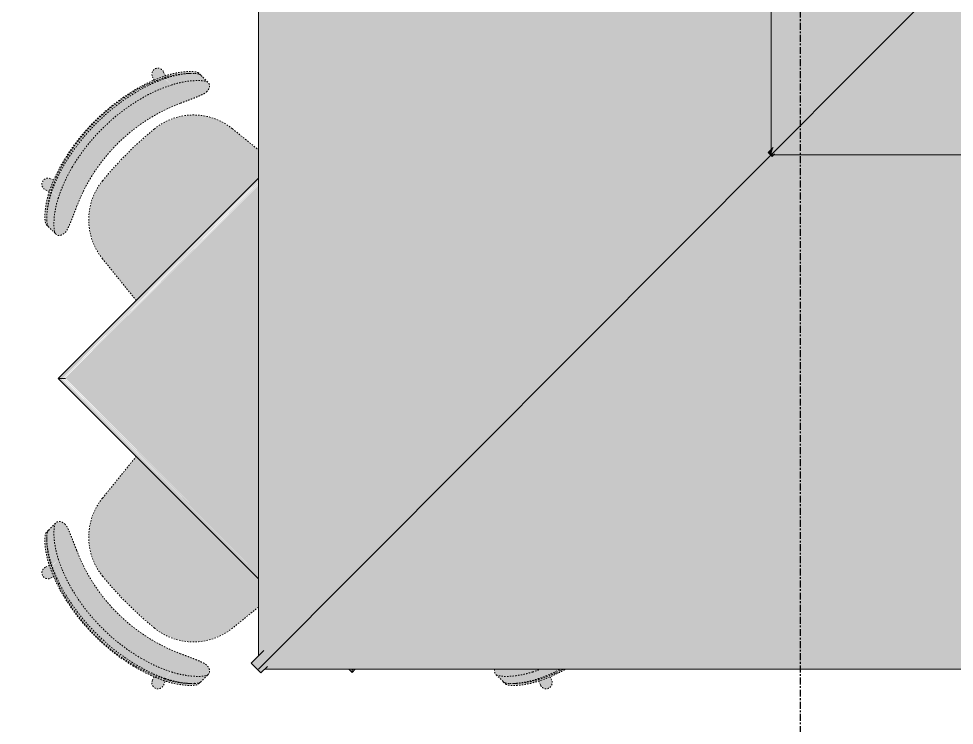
# Model space of a CAD drawing. Header units: inches. Extents: x 9391 to 11530, y 1186 to 2858.
# Drawn here: x 10222.2 to 10289.8, y 2362.8 to 2413.8 of the extents above; entities that cross this region are included whole.
import ezdxf

# ---------------------------------------------------------------- set-up
doc = ezdxf.new("R2010")
doc.units = ezdxf.units.IN
doc.header["$MEASUREMENT"] = 0
doc.linetypes.add('Dash 1_16_', pattern=[0.125, 0.0625, -0.0625])
doc.linetypes.add('Grid Line 1_2_', pattern=[0.875, 0.5, -0.125, 0.125, -0.125])
for name, color, linetype, lineweight in [('A-GENM', 5, 'Continuous', 9), ('G-IMPT', 8, 'Continuous', 9), ('I-FURN', 30, 'Continuous', 9), ('I-FURN-1', 9, 'Continuous', 9), ('I-FURN-2', 253, 'Dash 1_16_', 9), ('S-GRID-1', 1, 'Grid Line 1_2_', 30)]:
    doc.layers.add(name, color=color, linetype=linetype, lineweight=lineweight)

# ---------------------------------------------------------------- blocks, each defined once
blk = doc.blocks.new('Table-Coffee_SMARTBIM - SQ-V24-FLOOR PLAN - ROOF')
at = {"layer": 'I-FURN'}
for points in [[(-14.996, 14.996), (-14.928, 14.986), (-15, 15)], [(-14.922, 14.922), (-14.878, 14.878), (5.353, 14.908), (5.403, 14.957), (-14.957, 14.957)], [(-14.838, 14.838), (-14.794, 14.794), (5.283, 14.838), (5.323, 14.878), (-14.878, 14.878)], [(-14.794, -5.239), (-14.715, -5.161), (-14.755, 14.755), (-14.794, 14.755), (-14.794, -3.949)], [(-14.715, 14.715), (5.201, 14.755), (5.239, 14.794), (-14.755, 14.755)], [(-14.715, -5.161), (-14.63, -5.076), (-14.673, 14.673), (-14.715, 14.673), (-14.715, -4.028)], [(-14.63, 14.63), (5.118, 14.673), (5.161, 14.715), (-14.673, 14.673)], [(-14.63, -5.076), (5.076, 14.63), (-14.63, 14.63), (-14.63, -4.113)], [(-14.957, -14.957), (-14.757, -14.922), (-14.838, -14.878), (-14.878, -14.878), (-14.922, -14.922)]]:
    blk.add_hatch(color=256, dxfattribs=at).paths.add_polyline_path(points, flags=0)
h = blk.add_hatch(color=256, dxfattribs=at)
h.paths.add_polyline_path([(-14.957, -14.957), (-14.878, -14.878), (-14.878, -14.801), (-14.957, -14.721), (-14.957, -14.878)], flags=0)
h.paths.add_polyline_path([(-14.957, -5.403), (-14.878, -5.323), (-14.878, 14.878), (-14.957, 14.922), (-14.957, -3.786)], flags=0)
h = blk.add_hatch(color=256, dxfattribs=at)
h.paths.add_polyline_path([(-14.878, -14.878), (-14.839, -14.839), (-14.878, -14.801)], flags=0)
h.paths.add_polyline_path([(-14.878, -5.323), (-14.794, -5.239), (-14.838, 14.838), (-14.877, 14.838), (-14.878, -3.865)], flags=0)
h = blk.add_hatch(color=256, dxfattribs=at)
h.paths.add_polyline_path([(-15, -15), (-14.986, -14.928), (-15, -14.996)], flags=0)
h.paths.add_polyline_path([(-15, -5.446), (-14.986, -5.431), (-15, -3.743)], flags=0)
h = blk.add_hatch(color=256, dxfattribs=at)
h.paths.add_polyline_path([(-14.986, -14.986), (-14.957, -14.957), (-14.986, -14.957)], flags=0)
h.paths.add_polyline_path([(-14.986, -5.431), (-14.957, -5.403), (-14.986, -3.757)], flags=0)
for p, q in [((-15, 15), (-15, -5.446)), ((5.446, 15), (-15, 15)), ((-15, -14.678), (-15, -15)), ((-15, -15), (-14.678, -15))]:
    blk.add_line(p, q, dxfattribs=at)
for points in [[(-14.986, 14.986), (-14.99, 14.99), (-14.998, 14.998), (-15, 15), (-15, 15)], [(-14.957, 14.957), (-14.963, 14.963), (-14.974, 14.974), (-14.982, 14.982), (-14.986, 14.986)], [(-14.878, 14.878), (-14.894, 14.894), (-14.923, 14.923), (-14.947, 14.947), (-14.957, 14.957)], [(-14.794, 14.794), (-14.809, 14.809), (-14.838, 14.838), (-14.865, 14.865), (-14.878, 14.878)], [(-14.715, 14.715), (-14.729, 14.729), (-14.756, 14.756), (-14.781, 14.781), (-14.794, 14.794)], [(-14.63, 14.63), (-14.644, 14.644), (-14.673, 14.673), (-14.701, 14.701), (-14.715, 14.715)], [(-14.878, -14.878), (-14.865, -14.865), (-14.853, -14.853), (-14.839, -14.839)], [(-15, -15), (-15, -15), (-14.998, -14.998), (-14.99, -14.99), (-14.986, -14.986)], [(-14.986, -14.986), (-14.982, -14.982), (-14.974, -14.974), (-14.963, -14.963), (-14.957, -14.957)], [(-14.957, -14.957), (-14.947, -14.947), (-14.923, -14.923), (-14.894, -14.894), (-14.878, -14.878)]]:
    blk.add_open_spline(points, degree=3, dxfattribs=at)
blk = doc.blocks.new('HermanMiller_Collection_Deja-VuChair - OUTDOOR - CHAIR-V25-FLOOR PLAN - ROOF')
at = {"layer": 'I-FURN-1'}
for points in [[(-4.96, -7.617), (-4.879, -7.443), (-4.844, -7.198), (-4.903, -6.915), (-5.077, -6.444), (-6.066, -4.012), (-6.414, -2.698), (-6.613, -1.461), (-6.691, -0.325), (-6.656, 0.947), (-6.571, 1.814), (-6.218, 3.425), (-6.001, 4.166), (-5.15, 6.195), (-4.83, 7.019), (-4.815, 7.284), (-4.836, 7.443), (-4.916, 7.617), (-5.13, 7.737), (-5.27, 7.739), (-5.383, 7.697), (-5.862, 7.291), (-6.434, 6.597), (-6.939, 5.77), (-7.481, 4.51), (-7.713, 3.799), (-7.909, 2.998), (-8.096, 1.971), (-8.215, 0.756), (-8.229, -0.484), (-8.138, -1.705), (-7.996, -2.648), (-7.732, -3.798), (-7.391, -4.811), (-7.068, -5.555), (-6.724, -6.212), (-6.155, -7.008), (-5.611, -7.561), (-5.297, -7.747), (-5.195, -7.741), (-5.05, -7.689)], [(-7.66, 5.77), (-7.127, 6.638), (-6.497, 7.382), (-6.113, 7.705), (-6.087, 7.756), (-6.284, 7.713), (-6.424, 7.621), (-6.777, 7.295), (-7.316, 6.603), (-7.793, 5.77)], [(-6.939, 5.77), (-6.419, 6.62), (-5.862, 7.291), (-5.383, 7.697), (-5.324, 7.756), (-6.02, 7.74), (-6.209, 7.638), (-6.585, 7.295), (-7.124, 6.603), (-7.6, 5.77), (-6.97, 5.77)], [(-6.656, -7.256), (-7.159, -6.601), (-7.636, -5.751), (-8.156, -4.43), (-8.294, -3.972), (-8.518, -3.017), (-8.662, -2.229), (-8.801, -0.677), (-8.814, 0.271), (-8.715, 1.699), (-8.539, 2.841), (-8.276, 3.971), (-8.029, 4.731), (-7.727, 5.477), (-7.364, 6.219), (-6.819, 7.019), (-7.193, 6.541), (-7.66, 5.77), (-8.094, 4.796), (-8.358, 4.053), (-8.559, 3.336), (-8.788, 2.197), (-8.938, 0.724), (-8.949, -0.528), (-8.881, -1.526), (-8.731, -2.586), (-8.515, -3.588), (-8.118, -4.797), (-7.803, -5.526), (-7.427, -6.241), (-6.889, -6.994)], [(2.25, -7.039), (2.25, 5.446), (0.808, 6.887), (-1.603, 6.634), (-2.593, 6.414), (-3.507, 5.977), (-4.299, 5.344), (-4.928, 4.549), (-5.361, 3.633), (-5.578, 2.613), (-5.708, 0), (-5.571, -2.666), (-5.361, -3.633), (-4.928, -4.549), (-4.299, -5.344), (-3.494, -5.983), (-2.593, -6.414), (-1.577, -6.637), (0.225, -6.826)], [(-8.524, 3.497), (-8.094, 4.796), (-7.77, 5.534), (-7.66, 5.77), (-7.793, 5.77), (-8.221, 4.731), (-8.459, 4.004), (-8.6, 3.497)], [(-8.081, 5.108), (-7.758, 5.923), (-8.146, 6.052), (-8.466, 5.954), (-8.598, 5.77), (-8.587, 5.435), (-8.341, 5.206), (-8.256, 5.174)], [(-7.802, 3.497), (-7.367, 4.81), (-7.039, 5.555), (-6.97, 5.77), (-7.618, 5.728), (-8.136, 4.43), (-8.276, 3.971), (-8.408, 3.497), (-8.024, 3.497)], [(-7.82, -3.497), (-8.059, -2.348), (-8.219, -0.75), (-8.227, 0.489), (-8.157, 1.486), (-7.964, 2.741), (-7.802, 3.497), (-8.408, 3.497), (-8.651, 2.232), (-8.79, 0.853), (-8.805, -0.556), (-8.722, -1.699), (-8.546, -2.873), (-8.424, -3.497), (-7.918, -3.497)], [(-7.691, -5.77), (-8.203, -4.571), (-8.378, -4.055), (-8.541, -3.497), (-8.616, -3.497), (-8.243, -4.733), (-7.919, -5.541), (-7.778, -5.77)], [(-6.969, -5.77), (-7.505, -4.507), (-7.756, -3.714), (-7.82, -3.497), (-8.424, -3.497), (-8.051, -4.731), (-7.754, -5.477), (-7.628, -5.77), (-7.004, -5.77)], [(-7.744, -5.918), (-8.009, -5.331), (-8.122, -5.124), (-8.442, -5.26), (-8.62, -5.544), (-8.624, -5.658), (-8.466, -5.954), (-8.26, -6.048), (-7.895, -5.974), (-7.77, -5.927)], [(-6.023, -7.756), (-6.249, -7.639), (-6.624, -7.295), (-7.311, -6.416), (-7.778, -5.77), (-7.801, -5.808), (-7.326, -6.639), (-6.815, -7.296), (-6.365, -7.698), (-6.115, -7.756), (-6.042, -7.756)], [(-5.273, -7.756), (-5.428, -7.697), (-5.902, -7.292), (-6.468, -6.6), (-7.004, -5.77), (-7.622, -5.782), (-7.12, -6.658), (-6.622, -7.296), (-6.173, -7.698), (-5.902, -7.756), (-5.288, -7.756)]]:
    blk.add_hatch(color=256, dxfattribs=at).paths.add_polyline_path(points, flags=0)
h = blk.add_hatch(color=256, dxfattribs=at)
h.paths.add_polyline_path([(-8.616, -3.497), (-8.59, -3.264), (-8.816, -2.056), (-8.943, -0.693), (-8.964, 0.139), (-8.874, 1.522), (-8.66, 2.861), (-8.58, 3.326), (-8.619, 3.402), (-8.893, 1.815), (-8.992, 0.639), (-9, -0.477), (-8.915, -1.701), (-8.756, -2.783), (-8.635, -3.404)], flags=0)
h.paths.add_polyline_path([(-8.573, 3.269), (-8.524, 3.497), (-8.577, 3.474), (-8.573, 3.298)], flags=0)
at = {"layer": 'I-FURN-2'}
for p, q in [((-5.949, 7.756), (-6.174, 7.756)), ((-5.228, 7.756), (-5.981, 7.756)), ((-1.603, 6.634), (0.808, 6.887)), ((-7.72, 5.909), (-8.034, 6.026)), ((-8.341, 5.206), (-8.081, 5.108)), ((-8.102, -5.116), (-8.341, -5.206)), ((-8.034, -6.026), (-7.744, -5.918)), ((2.25, -7.039), (-1.603, -6.634)), ((-6.215, -7.756), (-5.995, -7.756)), ((-6.023, -7.756), (-5.273, -7.756))]:
    blk.add_line(p, q, dxfattribs=at)
for centre, radius, start, end in [((-1.137, 2.197), 4.462, 96, 174.27048), ((-8.188, 5.616), 0.438, 69.47588, 249.47588), ((20.758, 0), 26.466, 174.27048, 185.72952), ((-1.137, -2.197), 4.462, 185.72952, 264), ((-8.188, -5.616), 0.438, 110.52412, 290.52412)]:
    blk.add_arc(centre, radius, start, end, dxfattribs=at)
for points, knots in [([(-6.174, 7.756), (-6.204, 7.754), (-6.257, 7.737), (-6.345, 7.686), (-6.421, 7.631), (-6.49, 7.575), (-6.547, 7.525), (-6.605, 7.471), (-6.682, 7.396), (-6.829, 7.242), (-7.039, 6.995), (-7.306, 6.63), (-7.564, 6.218), (-7.719, 5.923), (-7.793, 5.77)], [-1, -1, -1, -1, -0.892857, -0.839286, -0.785714, -0.732143, -0.705357, -0.678571, -0.625, -0.571429, -0.428571, -0.285714, -0.142857, 0, 0, 0, 0]), ([(-5.228, 7.756), (-5.248, 7.754), (-5.295, 7.743), (-5.38, 7.701), (-5.467, 7.643), (-5.544, 7.584), (-5.623, 7.519), (-5.728, 7.425), (-5.905, 7.25), (-6.185, 6.94), (-6.456, 6.578), (-6.658, 6.266), (-6.788, 6.052), (-6.88, 5.885), (-6.939, 5.77)], [0, 0, 0, 0, 0.071429, 0.142857, 0.214286, 0.25, 0.285714, 0.357143, 0.428571, 0.571429, 0.785714, 0.839286, 0.892857, 1, 1, 1, 1]), ([(-6.585, 7.295), (-6.553, 7.33), (-6.49, 7.396), (-6.413, 7.471), (-6.365, 7.516), (-6.347, 7.532), (-6.343, 7.535)], [0.5714286, 0.5714286, 0.5714286, 0.5714286, 0.625, 0.6785714, 0.7053571, 0.7125679, 0.7125679, 0.7125679, 0.7125679]), ([(-6.581, 7.293), (-6.537, 7.339), (-6.449, 7.426), (-6.365, 7.5), (-6.325, 7.534)], [-0.4274549, -0.4274549, -0.4274549, -0.4274549, -0.3571429, -0.2857143, -0.2857143, -0.2857143, -0.2857143]), ([(-6.34, 7.538), (-6.331, 7.546), (-6.293, 7.579), (-6.229, 7.632), (-6.171, 7.673), (-6.139, 7.693), (-6.132, 7.698)], [0.7142857, 0.7142857, 0.7142857, 0.7142857, 0.7321429, 0.7857143, 0.8392857, 0.8562012, 0.8562012, 0.8562012, 0.8562012]), ([(-6.131, 7.698), (-6.116, 7.707), (-6.059, 7.739), (-6.011, 7.754), (-5.981, 7.756)], [0.8571429, 0.8571429, 0.8571429, 0.8571429, 0.8928571, 1, 1, 1, 1]), ([(-7.66, 5.77), (-7.601, 5.885), (-7.509, 6.052), (-7.38, 6.266), (-7.178, 6.578), (-6.906, 6.94), (-6.674, 7.198), (-6.583, 7.291)], [-1, -1, -1, -1, -0.8928571, -0.8392857, -0.7857143, -0.5714286, -0.4285714, -0.4285714, -0.4285714, -0.4285714]), ([(-7.6, 5.77), (-7.527, 5.923), (-7.372, 6.218), (-7.113, 6.63), (-6.877, 6.954), (-6.73, 7.131), (-6.673, 7.197)], [0, 0, 0, 0, 0.1428571, 0.2857143, 0.4285714, 0.5227503, 0.5227503, 0.5227503, 0.5227503]), ([(-5.553, 5.291), (-5.492, 5.428), (-5.371, 5.696), (-5.195, 6.087), (-5.037, 6.45), (-4.929, 6.718), (-4.864, 6.901), (-4.815, 7.063), (-4.802, 7.151), (-4.803, 7.198)], [0, 0, 0, 0, 0.166667, 0.333333, 0.5, 0.666667, 0.75, 0.833333, 1, 1, 1, 1]), ([(-5.581, -5.291), (-5.91, -4.554), (-6.431, -3.018), (-6.796, -0.405), (-6.588, 2.434), (-5.97, 4.372), (-5.553, 5.291)], [0, 0, 0, 0, 0.222222, 0.444444, 0.722222, 1, 1, 1, 1]), ([(-4.844, -7.198), (-4.843, -7.151), (-4.855, -7.063), (-4.902, -6.902), (-4.966, -6.719), (-5.072, -6.451), (-5.227, -6.089), (-5.4, -5.697), (-5.52, -5.428), (-5.581, -5.291)], [0, 0, 0, 0, 0.166667, 0.25, 0.333333, 0.5, 0.666667, 0.833333, 1, 1, 1, 1]), ([(-7.821, -5.77), (-7.767, -5.885), (-7.681, -6.052), (-7.561, -6.266), (-7.436, -6.476), (-7.274, -6.722), (-7.053, -7.022), (-6.856, -7.255), (-6.689, -7.429), (-6.571, -7.541), (-6.461, -7.633), (-6.329, -7.726), (-6.256, -7.753), (-6.215, -7.756)], [-1, -1, -1, -1, -0.892857, -0.839286, -0.785714, -0.678571, -0.571429, -0.428571, -0.357143, -0.285714, -0.214286, -0.142857, 0, 0, 0, 0]), ([(-6.368, -7.535), (-6.373, -7.531), (-6.393, -7.514), (-6.444, -7.468), (-6.525, -7.393), (-6.679, -7.238), (-6.898, -6.992), (-7.179, -6.628), (-7.45, -6.217), (-7.613, -5.923), (-7.691, -5.77)], [-0.7142857, -0.7142857, -0.7142857, -0.7142857, -0.7053571, -0.6785714, -0.625, -0.5714286, -0.4285714, -0.2857143, -0.1428571, 0, 0, 0, 0]), ([(-6.659, -7.256), (-6.732, -7.174), (-6.873, -7.005), (-7.081, -6.722), (-7.243, -6.476), (-7.369, -6.266), (-7.489, -6.052), (-7.574, -5.885), (-7.628, -5.77)], [0.448882, 0.448882, 0.448882, 0.448882, 0.5714286, 0.6785714, 0.7857143, 0.8392857, 0.8928571, 1, 1, 1, 1]), ([(-6.969, -5.77), (-6.892, -5.923), (-6.728, -6.217), (-6.457, -6.628), (-6.177, -6.992), (-5.957, -7.238), (-5.803, -7.393), (-5.722, -7.468), (-5.661, -7.523), (-5.602, -7.573), (-5.53, -7.63), (-5.45, -7.685), (-5.359, -7.736), (-5.304, -7.754), (-5.273, -7.756)], [0, 0, 0, 0, 0.142857, 0.285714, 0.428571, 0.571429, 0.625, 0.678571, 0.705357, 0.732143, 0.785714, 0.839286, 0.892857, 1, 1, 1, 1]), ([(-6.382, -7.536), (-6.42, -7.502), (-6.498, -7.428), (-6.58, -7.342), (-6.622, -7.296)], [0.287407, 0.287407, 0.287407, 0.287407, 0.3571429, 0.4285714, 0.4285714, 0.4285714, 0.4285714]), ([(-6.174, -7.697), (-6.204, -7.679), (-6.269, -7.633), (-6.342, -7.572), (-6.38, -7.538)], [0.1437853, 0.1437853, 0.1437853, 0.1437853, 0.2142857, 0.2857143, 0.2857143, 0.2857143, 0.2857143])]:
    blk.add_open_spline(points, degree=3, knots=knots, dxfattribs=at)
for points in [[(-4.803, 7.198), (-4.807, 7.292), (-4.828, 7.454), (-4.907, 7.629), (-5.038, 7.733), (-5.158, 7.756), (-5.228, 7.756)], [(-6.671, 7.199), (-6.643, 7.231), (-6.615, 7.262), (-6.588, 7.292)], [(-7.793, 5.77), (-7.909, 5.527), (-8.123, 5.033), (-8.394, 4.273), (-8.538, 3.757), (-8.6, 3.497)], [(-8.524, 3.497), (-8.457, 3.758), (-8.303, 4.276), (-8.013, 5.036), (-7.784, 5.528), (-7.66, 5.77)], [(-8.408, 3.497), (-8.345, 3.757), (-8.202, 4.273), (-7.931, 5.033), (-7.716, 5.527), (-7.6, 5.77)], [(-6.939, 5.77), (-7.062, 5.528), (-7.291, 5.036), (-7.581, 4.276), (-7.735, 3.758), (-7.802, 3.497)], [(-8.6, 3.497), (-8.783, 2.739), (-9.03, 1.186), (-9.036, -1.183), (-8.796, -2.738), (-8.616, -3.497)], [(-8.541, -3.497), (-8.732, -2.74), (-8.989, -1.185), (-8.983, 1.188), (-8.719, 2.741), (-8.524, 3.497)], [(-8.424, -3.497), (-8.603, -2.738), (-8.843, -1.183), (-8.838, 1.186), (-8.59, 2.739), (-8.408, 3.497)], [(-7.802, 3.497), (-7.997, 2.741), (-8.261, 1.188), (-8.267, -1.185), (-8.011, -2.74), (-7.82, -3.497)], [(-8.616, -3.497), (-8.555, -3.757), (-8.414, -4.272), (-8.148, -5.032), (-7.936, -5.526), (-7.821, -5.77)], [(-7.691, -5.77), (-7.813, -5.528), (-8.039, -5.035), (-8.324, -4.275), (-8.475, -3.758), (-8.541, -3.497)], [(-7.628, -5.77), (-7.743, -5.526), (-7.955, -5.032), (-8.222, -4.272), (-8.363, -3.757), (-8.424, -3.497)], [(-7.82, -3.497), (-7.754, -3.758), (-7.602, -4.275), (-7.317, -5.035), (-7.091, -5.528), (-6.969, -5.77)], [(-5.273, -7.756), (-5.204, -7.756), (-5.083, -7.733), (-4.952, -7.629), (-4.871, -7.454), (-4.848, -7.292), (-4.844, -7.198)], [(-6.023, -7.756), (-6.063, -7.753), (-6.112, -7.735), (-6.173, -7.698)]]:
    blk.add_open_spline(points, degree=3, dxfattribs=at)
blk = doc.blocks.new('HermanMiller_Collection_Deja-VuChair - OUTDOOR - CHAIR-V26-FLOOR PLAN - ROOF')
at = {"layer": 'I-FURN-1'}
for points in [[(-5.862, -7.291), (-5.383, -7.697), (-5.149, -7.741), (-5.013, -7.695), (-4.916, -7.617), (-4.836, -7.443), (-4.803, -7.198), (-4.83, -7.019), (-5.042, -6.443), (-6.001, -4.166), (-6.342, -3.004), (-6.607, -1.451), (-6.688, -0.608), (-6.66, 0.951), (-6.581, 1.809), (-6.242, 3.402), (-6.023, 4.164), (-5.173, 6.218), (-4.869, 7.019), (-4.844, 7.198), (-4.915, 7.52), (-4.96, 7.617), (-5.173, 7.737), (-5.349, 7.727), (-5.428, 7.697), (-5.902, 7.292), (-6.482, 6.579), (-6.969, 5.77), (-7.505, 4.507), (-7.732, 3.798), (-7.924, 2.997), (-8.105, 1.974), (-8.219, 0.75), (-8.227, -0.489), (-8.159, -1.477), (-7.983, -2.651), (-7.713, -3.799), (-7.367, -4.81), (-7.039, -5.555), (-6.69, -6.212), (-6.12, -7.004), (-5.872, -7.279)], [(-7.628, 5.77), (-6.969, 5.77), (-6.456, 6.62), (-5.902, 7.292), (-5.428, 7.697), (-5.369, 7.756), (-6.053, 7.744), (-6.249, 7.639), (-6.622, 7.296), (-7.159, 6.601), (-7.622, 5.782)], [(-6.672, -7.192), (-7.124, -6.603), (-7.618, -5.728), (-8.136, -4.43), (-8.276, -3.971), (-8.504, -3.017), (-8.693, -1.884), (-8.782, -1.045), (-8.805, 0.556), (-8.722, 1.699), (-8.552, 2.841), (-8.294, 3.972), (-8.051, 4.731), (-7.754, 5.477), (-7.395, 6.219), (-6.855, 7.02), (-7.233, 6.535), (-7.691, 5.77), (-8.118, 4.797), (-8.378, 4.055), (-8.576, 3.329), (-8.799, 2.195), (-8.943, 0.693), (-8.951, -0.426), (-8.874, -1.522), (-8.769, -2.349), (-8.497, -3.587), (-8.094, -4.796), (-7.775, -5.524), (-7.394, -6.239), (-6.841, -7.004)], [(-4.299, -5.344), (-3.507, -5.977), (-2.576, -6.418), (-1.603, -6.634), (0.808, -6.887), (2.25, -5.446), (2.25, 7.039), (-1.603, 6.634), (-2.593, 6.414), (-3.507, 5.977), (-4.299, 5.344), (-4.928, 4.549), (-5.361, 3.633), (-5.578, 2.613), (-5.708, 0), (-5.571, -2.666), (-5.361, -3.633), (-4.876, -4.614), (-4.618, -4.941)], [(-8.442, 5.26), (-8.102, 5.116), (-7.771, 5.928), (-8.146, 6.052), (-8.466, 5.954), (-8.563, 5.821), (-8.62, 5.544), (-8.587, 5.435)], [(-8.616, 3.497), (-8.541, 3.497), (-8.118, 4.797), (-7.803, 5.526), (-7.691, 5.77), (-7.821, 5.77), (-8.243, 4.733), (-8.553, 3.73), (-8.61, 3.521)], [(-8.424, 3.497), (-7.82, 3.497), (-7.391, 4.811), (-7.068, 5.555), (-7.004, 5.77), (-7.647, 5.726), (-8.156, 4.43), (-8.294, 3.972), (-8.411, 3.546)], [(-8.408, -3.497), (-7.802, -3.497), (-8.049, -2.34), (-8.215, -0.756), (-8.229, 0.484), (-8.202, 1.178), (-7.979, 2.731), (-7.82, 3.497), (-8.424, 3.497), (-8.662, 2.229), (-8.791, 0.949), (-8.802, -0.556), (-8.715, -1.699), (-8.541, -2.832), (-8.427, -3.4)], [(-7.793, -5.77), (-7.66, -5.77), (-8.094, -4.796), (-8.358, -4.053), (-8.524, -3.497), (-8.6, -3.497), (-8.175, -4.862), (-7.895, -5.535), (-7.804, -5.744)], [(-7.6, -5.77), (-6.955, -5.736), (-7.481, -4.51), (-7.737, -3.717), (-7.802, -3.497), (-8.408, -3.497), (-8.029, -4.731), (-7.727, -5.477), (-7.601, -5.767)], [(-8.466, -5.954), (-8.26, -6.048), (-8.034, -6.026), (-7.726, -5.896), (-7.955, -5.398), (-8.081, -5.108), (-8.442, -5.26), (-8.62, -5.544), (-8.557, -5.827), (-8.482, -5.932)], [(-6.777, -7.295), (-6.324, -7.698), (-6.074, -7.756), (-6.087, -7.715), (-6.24, -7.614), (-6.586, -7.294), (-7.277, -6.416), (-7.66, -5.77), (-7.772, -5.808), (-7.304, -6.622), (-6.94, -7.103)], [(-6.585, -7.295), (-6.131, -7.698), (-5.868, -7.756), (-5.318, -7.721), (-5.383, -7.697), (-5.862, -7.291), (-6.434, -6.597), (-6.97, -5.77), (-7.594, -5.782), (-7.088, -6.655), (-6.599, -7.278)]]:
    blk.add_hatch(color=256, dxfattribs=at).paths.add_polyline_path(points, flags=0)
h = blk.add_hatch(color=256, dxfattribs=at)
h.paths.add_polyline_path([(-7.821, 5.77), (-7.668, 5.81), (-7.162, 6.639), (-6.556, 7.362), (-6.157, 7.704), (-6.136, 7.756), (-6.324, 7.714), (-6.464, 7.622), (-6.815, 7.296), (-7.35, 6.604), (-7.801, 5.808)], flags=0)
h.paths.add_polyline_path([(-7.465, 6.417), (-7.464, 6.418), (-7.425, 6.378)], flags=0)
h = blk.add_hatch(color=256, dxfattribs=at)
h.paths.add_polyline_path([(-8.6, -3.497), (-8.573, -3.269), (-8.806, -2.057), (-8.939, -0.693), (-8.953, 0.428), (-8.881, 1.526), (-8.721, 2.635), (-8.597, 3.325), (-8.635, 3.404), (-8.902, 1.813), (-8.991, 0.741), (-8.996, -0.539), (-8.907, -1.702), (-8.732, -2.838), (-8.606, -3.467)], flags=0)
h.paths.add_polyline_path([(-8.578, -3.497), (-8.524, -3.497), (-8.576, -3.445), (-8.577, -3.478)], flags=0)
at = {"layer": 'I-FURN-2'}
for p, q in [((-5.995, 7.756), (-6.215, 7.756)), ((-5.273, 7.756), (-6.023, 7.756)), ((-1.603, 6.634), (2.25, 7.039)), ((-7.744, 5.918), (-8.034, 6.026)), ((-8.341, 5.206), (-8.102, 5.116)), ((-8.081, -5.108), (-8.341, -5.206)), ((-8.034, -6.026), (-7.72, -5.909)), ((0.808, -6.887), (-1.603, -6.634)), ((-6.174, -7.756), (-5.949, -7.756)), ((-5.981, -7.756), (-5.228, -7.756))]:
    blk.add_line(p, q, dxfattribs=at)
for centre, radius, start, end in [((-1.137, 2.197), 4.462, 96, 174.27048), ((-8.188, 5.616), 0.438, 69.47588, 249.47588), ((20.758, 0), 26.466, 174.27048, 185.72952), ((-1.137, -2.197), 4.462, 185.72952, 264), ((-8.188, -5.616), 0.438, 110.52412, 290.52412)]:
    blk.add_arc(centre, radius, start, end, dxfattribs=at)
for points, knots in [([(-6.215, 7.756), (-6.245, 7.754), (-6.299, 7.737), (-6.386, 7.686), (-6.462, 7.632), (-6.53, 7.575), (-6.586, 7.526), (-6.644, 7.472), (-6.721, 7.397), (-6.867, 7.242), (-7.075, 6.996), (-7.34, 6.63), (-7.596, 6.217), (-7.748, 5.923), (-7.821, 5.77)], [-1, -1, -1, -1, -0.892857, -0.839286, -0.785714, -0.732143, -0.705357, -0.678571, -0.625, -0.571429, -0.428571, -0.285714, -0.142857, 0, 0, 0, 0]), ([(-7.691, 5.77), (-7.633, 5.885), (-7.542, 6.052), (-7.414, 6.265), (-7.28, 6.474), (-7.109, 6.72), (-6.875, 7.018), (-6.667, 7.251), (-6.491, 7.426), (-6.408, 7.501), (-6.368, 7.535)], [-1, -1, -1, -1, -0.8928571, -0.8392857, -0.7857143, -0.6785714, -0.5714286, -0.4285714, -0.3571429, -0.2857143, -0.2857143, -0.2857143, -0.2857143]), ([(-5.273, 7.756), (-5.294, 7.754), (-5.34, 7.743), (-5.425, 7.701), (-5.511, 7.643), (-5.587, 7.584), (-5.665, 7.52), (-5.77, 7.426), (-5.946, 7.251), (-6.153, 7.018), (-6.387, 6.72), (-6.559, 6.474), (-6.692, 6.265), (-6.82, 6.052), (-6.911, 5.885), (-6.969, 5.77)], [0, 0, 0, 0, 0.071429, 0.142857, 0.214286, 0.25, 0.285714, 0.357143, 0.428571, 0.571429, 0.678571, 0.785714, 0.839286, 0.892857, 1, 1, 1, 1]), ([(-6.622, 7.296), (-6.591, 7.331), (-6.528, 7.397), (-6.452, 7.472), (-6.404, 7.516), (-6.386, 7.532), (-6.382, 7.536)], [0.5714286, 0.5714286, 0.5714286, 0.5714286, 0.625, 0.6785714, 0.7053571, 0.712593, 0.712593, 0.712593, 0.712593]), ([(-6.38, 7.538), (-6.37, 7.546), (-6.333, 7.579), (-6.269, 7.632), (-6.212, 7.673), (-6.181, 7.693), (-6.173, 7.698)], [0.7142857, 0.7142857, 0.7142857, 0.7142857, 0.7321429, 0.7857143, 0.8392857, 0.8562147, 0.8562147, 0.8562147, 0.8562147]), ([(-6.173, 7.698), (-6.158, 7.707), (-6.101, 7.739), (-6.053, 7.754), (-6.023, 7.756)], [0.8571429, 0.8571429, 0.8571429, 0.8571429, 0.8928571, 1, 1, 1, 1]), ([(-7.628, 5.77), (-7.556, 5.923), (-7.403, 6.217), (-7.147, 6.63), (-6.895, 6.979), (-6.732, 7.174), (-6.659, 7.256)], [0, 0, 0, 0, 0.1428571, 0.2857143, 0.4285714, 0.551118, 0.551118, 0.551118, 0.551118]), ([(-5.581, 5.291), (-5.52, 5.428), (-5.4, 5.697), (-5.227, 6.089), (-5.072, 6.451), (-4.966, 6.719), (-4.902, 6.902), (-4.855, 7.063), (-4.843, 7.151), (-4.844, 7.198)], [0, 0, 0, 0, 0.166667, 0.333333, 0.5, 0.666667, 0.75, 0.833333, 1, 1, 1, 1]), ([(-5.553, -5.291), (-5.887, -4.556), (-6.416, -3.022), (-6.794, -0.411), (-6.6, 2.429), (-5.993, 4.37), (-5.581, 5.291)], [0, 0, 0, 0, 0.222222, 0.444444, 0.722222, 1, 1, 1, 1]), ([(-4.803, -7.198), (-4.802, -7.151), (-4.815, -7.063), (-4.864, -6.901), (-4.929, -6.718), (-5.037, -6.45), (-5.195, -6.087), (-5.371, -5.696), (-5.492, -5.428), (-5.553, -5.291)], [0, 0, 0, 0, 0.166667, 0.25, 0.333333, 0.5, 0.666667, 0.833333, 1, 1, 1, 1]), ([(-7.793, -5.77), (-7.737, -5.885), (-7.651, -6.053), (-7.53, -6.267), (-7.339, -6.581), (-7.083, -6.944), (-6.818, -7.254), (-6.65, -7.429), (-6.531, -7.541), (-6.42, -7.633), (-6.288, -7.725), (-6.214, -7.753), (-6.174, -7.756)], [-1, -1, -1, -1, -0.892857, -0.839286, -0.785714, -0.571429, -0.428571, -0.357143, -0.285714, -0.214286, -0.142857, 0, 0, 0, 0]), ([(-6.673, -7.197), (-6.73, -7.131), (-6.921, -6.901), (-7.147, -6.581), (-7.337, -6.267), (-7.459, -6.053), (-7.545, -5.885), (-7.6, -5.77)], [0.4772497, 0.4772497, 0.4772497, 0.4772497, 0.5714286, 0.7857143, 0.8392857, 0.8928571, 1, 1, 1, 1]), ([(-6.939, -5.77), (-6.86, -5.923), (-6.695, -6.217), (-6.421, -6.628), (-6.138, -6.991), (-5.917, -7.237), (-5.761, -7.392), (-5.68, -7.468), (-5.618, -7.522), (-5.558, -7.572), (-5.486, -7.629), (-5.406, -7.685), (-5.314, -7.736), (-5.258, -7.754), (-5.228, -7.756)], [0, 0, 0, 0, 0.142857, 0.285714, 0.428571, 0.571429, 0.625, 0.678571, 0.705357, 0.732143, 0.785714, 0.839286, 0.892857, 1, 1, 1, 1]), ([(-6.343, -7.535), (-6.38, -7.502), (-6.459, -7.428), (-6.542, -7.342), (-6.585, -7.295)], [0.2874321, 0.2874321, 0.2874321, 0.2874321, 0.3571429, 0.4285714, 0.4285714, 0.4285714, 0.4285714]), ([(-6.325, -7.534), (-6.33, -7.53), (-6.35, -7.513), (-6.402, -7.468), (-6.482, -7.393), (-6.548, -7.327), (-6.581, -7.293)], [-0.7142857, -0.7142857, -0.7142857, -0.7142857, -0.7053571, -0.6785714, -0.625, -0.5725451, -0.5725451, -0.5725451, -0.5725451]), ([(-6.133, -7.697), (-6.163, -7.679), (-6.228, -7.633), (-6.302, -7.572), (-6.34, -7.538)], [0.1437988, 0.1437988, 0.1437988, 0.1437988, 0.2142857, 0.2857143, 0.2857143, 0.2857143, 0.2857143])]:
    blk.add_open_spline(points, degree=3, knots=knots, dxfattribs=at)
for points in [[(-4.844, 7.198), (-4.848, 7.292), (-4.871, 7.454), (-4.952, 7.629), (-5.083, 7.733), (-5.204, 7.756), (-5.273, 7.756)], [(-7.821, 5.77), (-7.936, 5.526), (-8.148, 5.032), (-8.414, 4.272), (-8.555, 3.757), (-8.616, 3.497)], [(-8.541, 3.497), (-8.475, 3.758), (-8.324, 4.275), (-8.039, 5.035), (-7.813, 5.528), (-7.691, 5.77)], [(-8.424, 3.497), (-8.363, 3.757), (-8.222, 4.272), (-7.955, 5.032), (-7.743, 5.526), (-7.628, 5.77)], [(-6.969, 5.77), (-7.091, 5.528), (-7.317, 5.035), (-7.602, 4.275), (-7.754, 3.758), (-7.82, 3.497)], [(-8.616, 3.497), (-8.796, 2.738), (-9.036, 1.183), (-9.03, -1.186), (-8.783, -2.739), (-8.6, -3.497)], [(-8.524, -3.497), (-8.719, -2.741), (-8.983, -1.188), (-8.989, 1.185), (-8.732, 2.74), (-8.541, 3.497)], [(-8.408, -3.497), (-8.59, -2.739), (-8.838, -1.186), (-8.843, 1.183), (-8.603, 2.738), (-8.424, 3.497)], [(-7.82, 3.497), (-8.011, 2.74), (-8.267, 1.185), (-8.261, -1.188), (-7.997, -2.741), (-7.802, -3.497)], [(-8.6, -3.497), (-8.538, -3.757), (-8.394, -4.273), (-8.123, -5.033), (-7.909, -5.527), (-7.793, -5.77)], [(-7.66, -5.77), (-7.784, -5.528), (-8.013, -5.036), (-8.303, -4.276), (-8.457, -3.758), (-8.524, -3.497)], [(-7.6, -5.77), (-7.716, -5.527), (-7.931, -5.033), (-8.202, -4.273), (-8.345, -3.757), (-8.408, -3.497)], [(-7.802, -3.497), (-7.735, -3.758), (-7.581, -4.276), (-7.291, -5.036), (-7.062, -5.528), (-6.939, -5.77)], [(-6.583, -7.291), (-6.673, -7.199), (-6.86, -6.991), (-7.142, -6.628), (-7.416, -6.217), (-7.582, -5.923), (-7.66, -5.77)], [(-6.588, -7.292), (-6.615, -7.262), (-6.643, -7.231), (-6.671, -7.199)], [(-5.228, -7.756), (-5.158, -7.756), (-5.038, -7.733), (-4.907, -7.629), (-4.828, -7.454), (-4.807, -7.292), (-4.803, -7.198)], [(-5.981, -7.756), (-6.021, -7.753), (-6.071, -7.735), (-6.131, -7.698)]]:
    blk.add_open_spline(points, degree=3, dxfattribs=at)
blk = doc.blocks.new('HermanMiller_Collection_Deja-VuChair - OUTDOOR - CHAIR-1517712-FLOOR PLAN - ROOF')
at = {"layer": 'I-FURN-1'}
for points in [[(-6.777, 7.295), (-7.316, 6.603), (-7.793, 5.77), (-7.639, 5.808), (-7.127, 6.638), (-6.518, 7.362), (-6.113, 7.705), (-6.087, 7.756), (-6.284, 7.713), (-6.424, 7.621), (-6.696, 7.376)], [(-6.585, 7.295), (-7.124, 6.603), (-7.6, 5.77), (-6.939, 5.77), (-6.419, 6.62), (-5.862, 7.291), (-5.383, 7.697), (-5.324, 7.756), (-6.02, 7.74), (-6.209, 7.638), (-6.518, 7.362)], [(-5.862, 7.291), (-6.434, 6.597), (-6.939, 5.77), (-7.183, 5.245), (-4.883, 7.545), (-4.916, 7.617), (-5.13, 7.737), (-5.228, 7.756), (-5.383, 7.697), (-5.791, 7.357)], [(-6.672, 7.192), (-7.141, 6.62), (-7.66, 5.77), (-8.094, 4.796), (-8.351, 4.077), (-8.191, 4.276), (-7.727, 5.477), (-7.364, 6.219), (-6.819, 7.019), (-6.792, 7.051)], [(-8.466, 5.954), (-8.598, 5.77), (-8.587, 5.435), (-8.341, 5.206), (-8.08, 5.109), (-7.748, 5.919), (-8.146, 6.052), (-8.369, 6.015)], [(-7.793, 5.77), (-8.255, 4.635), (-8.473, 3.955), (-8.337, 4.127), (-8.094, 4.796), (-7.77, 5.534), (-7.66, 5.77), (-7.778, 5.77)], [(-7.6, 5.77), (-8.136, 4.43), (-8.157, 4.271), (-7.168, 5.278), (-6.97, 5.77), (-7.266, 5.77)]]:
    blk.add_hatch(color=256, dxfattribs=at).paths.add_polyline_path(points, flags=0)
at = {"layer": 'I-FURN-2'}
for p, q in [((-5.949, 7.756), (-6.174, 7.756)), ((-5.228, 7.756), (-5.981, 7.756)), ((-7.72, 5.909), (-8.034, 6.026)), ((-8.341, 5.206), (-8.081, 5.108))]:
    blk.add_line(p, q, dxfattribs=at)
blk.add_arc((-8.188, 5.616), 0.438, 69.47588, 249.47588, dxfattribs=at)
for points, knots in [([(-6.174, 7.756), (-6.204, 7.754), (-6.257, 7.737), (-6.345, 7.686), (-6.421, 7.631), (-6.49, 7.575), (-6.547, 7.525), (-6.605, 7.471), (-6.682, 7.396), (-6.829, 7.242), (-7.039, 6.995), (-7.306, 6.63), (-7.564, 6.218), (-7.719, 5.923), (-7.793, 5.77)], [-1, -1, -1, -1, -0.892857, -0.839286, -0.785714, -0.732143, -0.705357, -0.678571, -0.625, -0.571429, -0.428571, -0.285714, -0.142857, 0, 0, 0, 0]), ([(-5.228, 7.756), (-5.248, 7.754), (-5.295, 7.743), (-5.38, 7.701), (-5.467, 7.643), (-5.544, 7.584), (-5.623, 7.519), (-5.728, 7.425), (-5.905, 7.25), (-6.185, 6.94), (-6.456, 6.578), (-6.658, 6.266), (-6.788, 6.052), (-6.88, 5.885), (-6.939, 5.77)], [0, 0, 0, 0, 0.071429, 0.142857, 0.214286, 0.25, 0.285714, 0.357143, 0.428571, 0.571429, 0.785714, 0.839286, 0.892857, 1, 1, 1, 1]), ([(-6.585, 7.295), (-6.553, 7.33), (-6.49, 7.396), (-6.413, 7.471), (-6.365, 7.516), (-6.347, 7.532), (-6.343, 7.535)], [0.5714286, 0.5714286, 0.5714286, 0.5714286, 0.625, 0.6785714, 0.7053571, 0.7125679, 0.7125679, 0.7125679, 0.7125679]), ([(-6.581, 7.293), (-6.537, 7.339), (-6.449, 7.426), (-6.365, 7.5), (-6.325, 7.534)], [-0.4274549, -0.4274549, -0.4274549, -0.4274549, -0.3571429, -0.2857143, -0.2857143, -0.2857143, -0.2857143]), ([(-6.34, 7.538), (-6.331, 7.546), (-6.293, 7.579), (-6.229, 7.632), (-6.171, 7.673), (-6.139, 7.693), (-6.132, 7.698)], [0.7142857, 0.7142857, 0.7142857, 0.7142857, 0.7321429, 0.7857143, 0.8392857, 0.8562012, 0.8562012, 0.8562012, 0.8562012]), ([(-6.131, 7.698), (-6.116, 7.707), (-6.059, 7.739), (-6.011, 7.754), (-5.981, 7.756)], [0.8571429, 0.8571429, 0.8571429, 0.8571429, 0.8928571, 1, 1, 1, 1]), ([(-4.877, 7.554), (-4.888, 7.577), (-4.933, 7.649), (-5.038, 7.733), (-5.158, 7.756), (-5.228, 7.756)], [0.3968321, 0.3968321, 0.3968321, 0.3968321, 0.5, 0.75, 1, 1, 1, 1]), ([(-7.66, 5.77), (-7.601, 5.885), (-7.509, 6.052), (-7.38, 6.266), (-7.178, 6.578), (-6.906, 6.94), (-6.674, 7.198), (-6.583, 7.291)], [-1, -1, -1, -1, -0.8928571, -0.8392857, -0.7857143, -0.5714286, -0.4285714, -0.4285714, -0.4285714, -0.4285714]), ([(-7.6, 5.77), (-7.527, 5.923), (-7.372, 6.218), (-7.113, 6.63), (-6.877, 6.954), (-6.73, 7.131), (-6.673, 7.197)], [0, 0, 0, 0, 0.1428571, 0.2857143, 0.4285714, 0.5227503, 0.5227503, 0.5227503, 0.5227503]), ([(-7.793, 5.77), (-7.909, 5.527), (-8.123, 5.033), (-8.341, 4.423), (-8.449, 4.062), (-8.479, 3.957)], [-1, -1, -1, -1, -0.6666667, -0.3333333, -0.1975044, -0.1975044, -0.1975044, -0.1975044]), ([(-8.357, 4.078), (-8.336, 4.143), (-8.231, 4.465), (-8.013, 5.036), (-7.784, 5.528), (-7.66, 5.77)], [-0.7509908, -0.7509908, -0.7509908, -0.7509908, -0.6666667, -0.3333333, 0, 0, 0, 0])]:
    blk.add_open_spline(points, degree=3, knots=knots, dxfattribs=at)
for points in [[(-6.671, 7.199), (-6.643, 7.231), (-6.615, 7.262), (-6.588, 7.292)], [(-8.192, 4.271), (-8.111, 4.526), (-7.931, 5.033), (-7.716, 5.527), (-7.6, 5.77)], [(-6.939, 5.77), (-7.027, 5.598), (-7.11, 5.423), (-7.189, 5.247)]]:
    blk.add_open_spline(points, degree=3, dxfattribs=at)
blk = doc.blocks.new('Umbrella-Outdoor_17359 - umbrella_dwg-V49-FLOOR PLAN - ROOF')
at = {"layer": 'G-IMPT'}
for points in [[(-219.051, -121.529), (-182.089, -84.463), (-182.283, -84.269), (-182.072, -84.058), (-182.072, -59.902), (-182.141, -59.902), (-182.141, -59.502), (-182.072, -59.502), (-182.072, -35.276), (-182.248, -35.1), (-182.089, -34.941), (-219.051, 2.125), (-218.764, 1.043), (-219.082, 1.362), (-219.082, -59.202), (-218.955, -59.202), (-218.955, -60.202), (-219.082, -60.202), (-219.082, -120.593), (-218.702, -120.213)], [(-182.056, -84.43), (-158.191, -60.46), (-158.466, -59.953), (-158.469, -59.483), (-158.409, -59.268), (-158.226, -58.969), (-158.207, -58.891), (-182.059, -34.971), (-181.944, -35.404), (-182.072, -35.276), (-182.072, -59.502), (-182.021, -59.51), (-182.021, -59.902), (-182.072, -59.902), (-182.072, -84.058), (-181.917, -83.904)], [(-180.971, -84.446), (-132.972, -84.446), (-133.074, -84.343), (-132.672, -84.428), (-156.637, -60.51), (-156.976, -60.696), (-157.301, -60.787), (-157.521, -60.795), (-157.861, -60.679), (-158.159, -60.51), (-158.207, -60.513), (-182.056, -84.432), (-181.836, -84.388), (-181.893, -84.446), (-181.467, -84.446)], [(-215.271, -121.561), (-96.333, -121.561), (-96.588, -121.305), (-95.539, -121.561), (-132.689, -84.446), (-132.831, -84.587), (-132.972, -84.446), (-181.893, -84.446), (-182, -84.552), (-182.089, -84.463), (-219.051, -121.529), (-218.461, -121.385), (-218.636, -121.561), (-216.031, -121.561)], [(-182, -84.552), (-181.816, -84.368), (-182.056, -84.43), (-181.917, -83.904), (-182.283, -84.269), (-182.07, -84.482)], [(-218.903, -121.827), (-218.443, -121.368), (-219.051, -121.529), (-218.702, -120.213), (-219.61, -121.12), (-219.082, -121.648)]]:
    blk.add_hatch(color=256, dxfattribs=at).paths.add_polyline_path(points, flags=0)
for p, q in [((-181.917, -83.904), (-182.283, -84.269)), ((-182, -84.552), (-182.283, -84.269)), ((-182, -84.552), (-181.816, -84.368)), ((-218.702, -120.213), (-219.61, -121.12)), ((-218.903, -121.827), (-219.61, -121.12)), ((-218.903, -121.827), (-218.443, -121.368))]:
    blk.add_line(p, q, dxfattribs=at)
at = {"layer": 'G-IMPT', "flags": 128}
for points in [[(-182.072, -59.902), (-182.072, -72.074), (-182.072, -84.058)], [(-219.082, -60.202), (-219.082, -90.631), (-219.082, -120.593)], [(-158.176, -60.482), (-163.778, -66.1), (-169.876, -72.215), (-175.974, -78.33), (-182.072, -84.446)], [(-182.072, -84.446), (-175.974, -78.33), (-169.876, -72.215), (-163.778, -66.1), (-158.176, -60.482)], [(-181.893, -84.446), (-169.717, -84.446), (-157.363, -84.446), (-145.009, -84.446), (-132.972, -84.446)], [(-182.089, -84.463), (-188.593, -90.985), (-203.838, -106.273), (-219.082, -121.561)], [(-219.082, -121.561), (-203.838, -106.273), (-188.593, -90.985), (-182.089, -84.463)], [(-218.636, -121.561), (-188.197, -121.561), (-157.311, -121.561), (-126.425, -121.561), (-96.333, -121.561)]]:
    blk.add_lwpolyline(points, dxfattribs=at)
blk = doc.blocks.new('Umbrella-Outdoor_17359 - Umbrella-Outdoor_17359-V50-FLOOR PLAN - ROOF')
blk.add_blockref('Umbrella-Outdoor_17359 - umbrella_dwg-V49-FLOOR PLAN - ROOF', (0, 0))

msp = doc.modelspace()

# ---------------------------------------------------------------- linework, layer by layer
at = {"layer": 'S-GRID-1'}
msp.add_line((10278.662, 1368.27), (10278.662, 2735.869), dxfattribs=at)

# ---------------------------------------------------------------- block references
at = {"layer": 'A-GENM'}
msp.add_blockref('Umbrella-Outdoor_17359 - Umbrella-Outdoor_17359-V50-FLOOR PLAN - ROOF', (10458.595, 2488.428), dxfattribs=at)
at = {"layer": 'I-FURN'}
for name, p, rotation in [('HermanMiller_Collection_Deja-VuChair - OUTDOOR - CHAIR-V25-FLOOR PLAN - ROOF', (10234.071, 2400.051), 315.0000000000006), ('Table-Coffee_SMARTBIM - SQ-V24-FLOOR PLAN - ROOF', (10246.268, 2387.853), 45.00000000000037), ('HermanMiller_Collection_Deja-VuChair - OUTDOOR - CHAIR-V26-FLOOR PLAN - ROOF', (10234.071, 2375.655), 45.00000000000038), ('HermanMiller_Collection_Deja-VuChair - OUTDOOR - CHAIR-1517712-FLOOR PLAN - ROOF', (10258.466, 2375.655), 135.0000000000006)]:
    msp.add_blockref(name, p, dxfattribs=dict(at, rotation=rotation))

doc.saveas('drawing.dxf')
